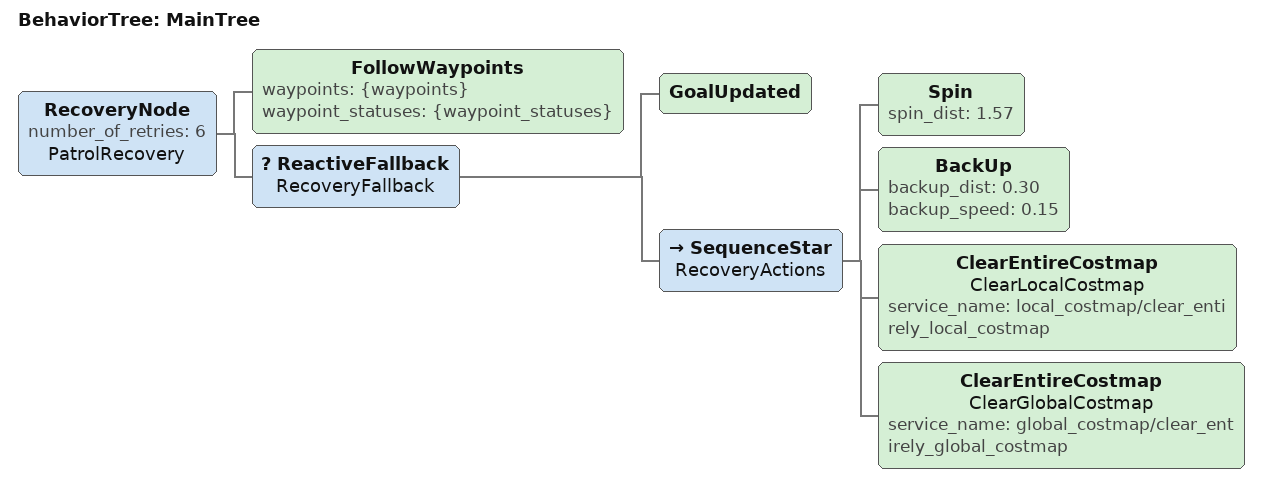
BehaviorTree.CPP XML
<!-- Waypoint patrol behavior with recovery actions for missed or blocked waypoints. -->
<root BTCPP_format="4" main_tree_to_execute="MainTree">
  <BehaviorTree ID="MainTree">
    <RecoveryNode number_of_retries="6" name="PatrolRecovery">
      <FollowWaypoints waypoints="{waypoints}" waypoint_statuses="{waypoint_statuses}"/>
      <ReactiveFallback name="RecoveryFallback">
        <GoalUpdated/>
        <SequenceStar name="RecoveryActions">
          <Spin spin_dist="1.57"/>
          <BackUp backup_dist="0.30" backup_speed="0.15"/>
          <ClearEntireCostmap name="ClearLocalCostmap" service_name="local_costmap/clear_entirely_local_costmap"/>
          <ClearEntireCostmap name="ClearGlobalCostmap" service_name="global_costmap/clear_entirely_global_costmap"/>
        </SequenceStar>
      </ReactiveFallback>
    </RecoveryNode>
  </BehaviorTree>
</root>
